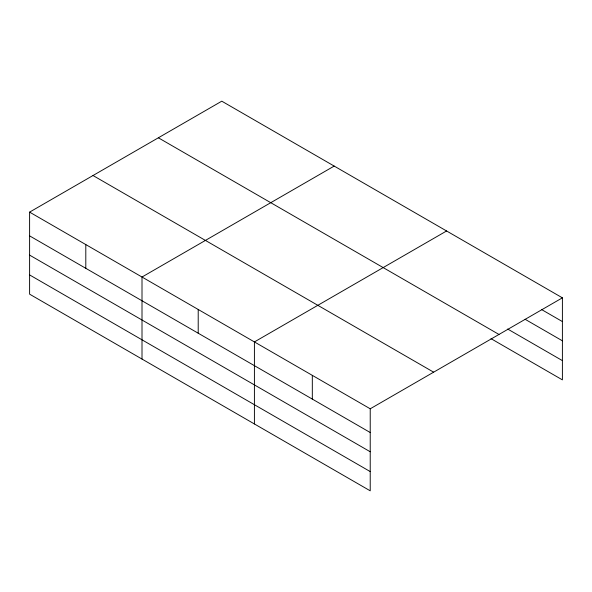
<?xml version="1.0" encoding="UTF-8"?>
<svg xmlns="http://www.w3.org/2000/svg" width="592" height="592" viewBox="0 0 592 592"><rect width="100%" height="100%" fill="white"/><g stroke="black" fill="none" stroke-linecap="round" stroke-linejoin="round"><path stroke-width="0.89" d="M370.222 451.763L370.222 408.791L29.6 212.128L29.6 294.165L370.222 490.82L370.222 451.763L29.6 255.108M491.012 338.654L562.4 379.872L562.4 297.835L221.778 101.18L29.6 212.128M334.184 166.078L142.006 277.026L142.006 359.063M446.59 230.976L254.412 341.924L254.412 423.961M370.222 408.791L562.4 297.835M541.776 309.668L562.4 321.574M525.119 319.288L562.4 340.814M507.67 329.034L562.4 360.632M158.36 137.795L498.982 334.45M93.018 175.521L433.64 372.176M29.6 235.868L370.222 432.523M29.6 274.925L370.222 471.58M312.317 375.358L312.317 399.097M198.209 309.475L198.209 333.215M85.803 244.577L85.803 268.317"/></g></svg>
